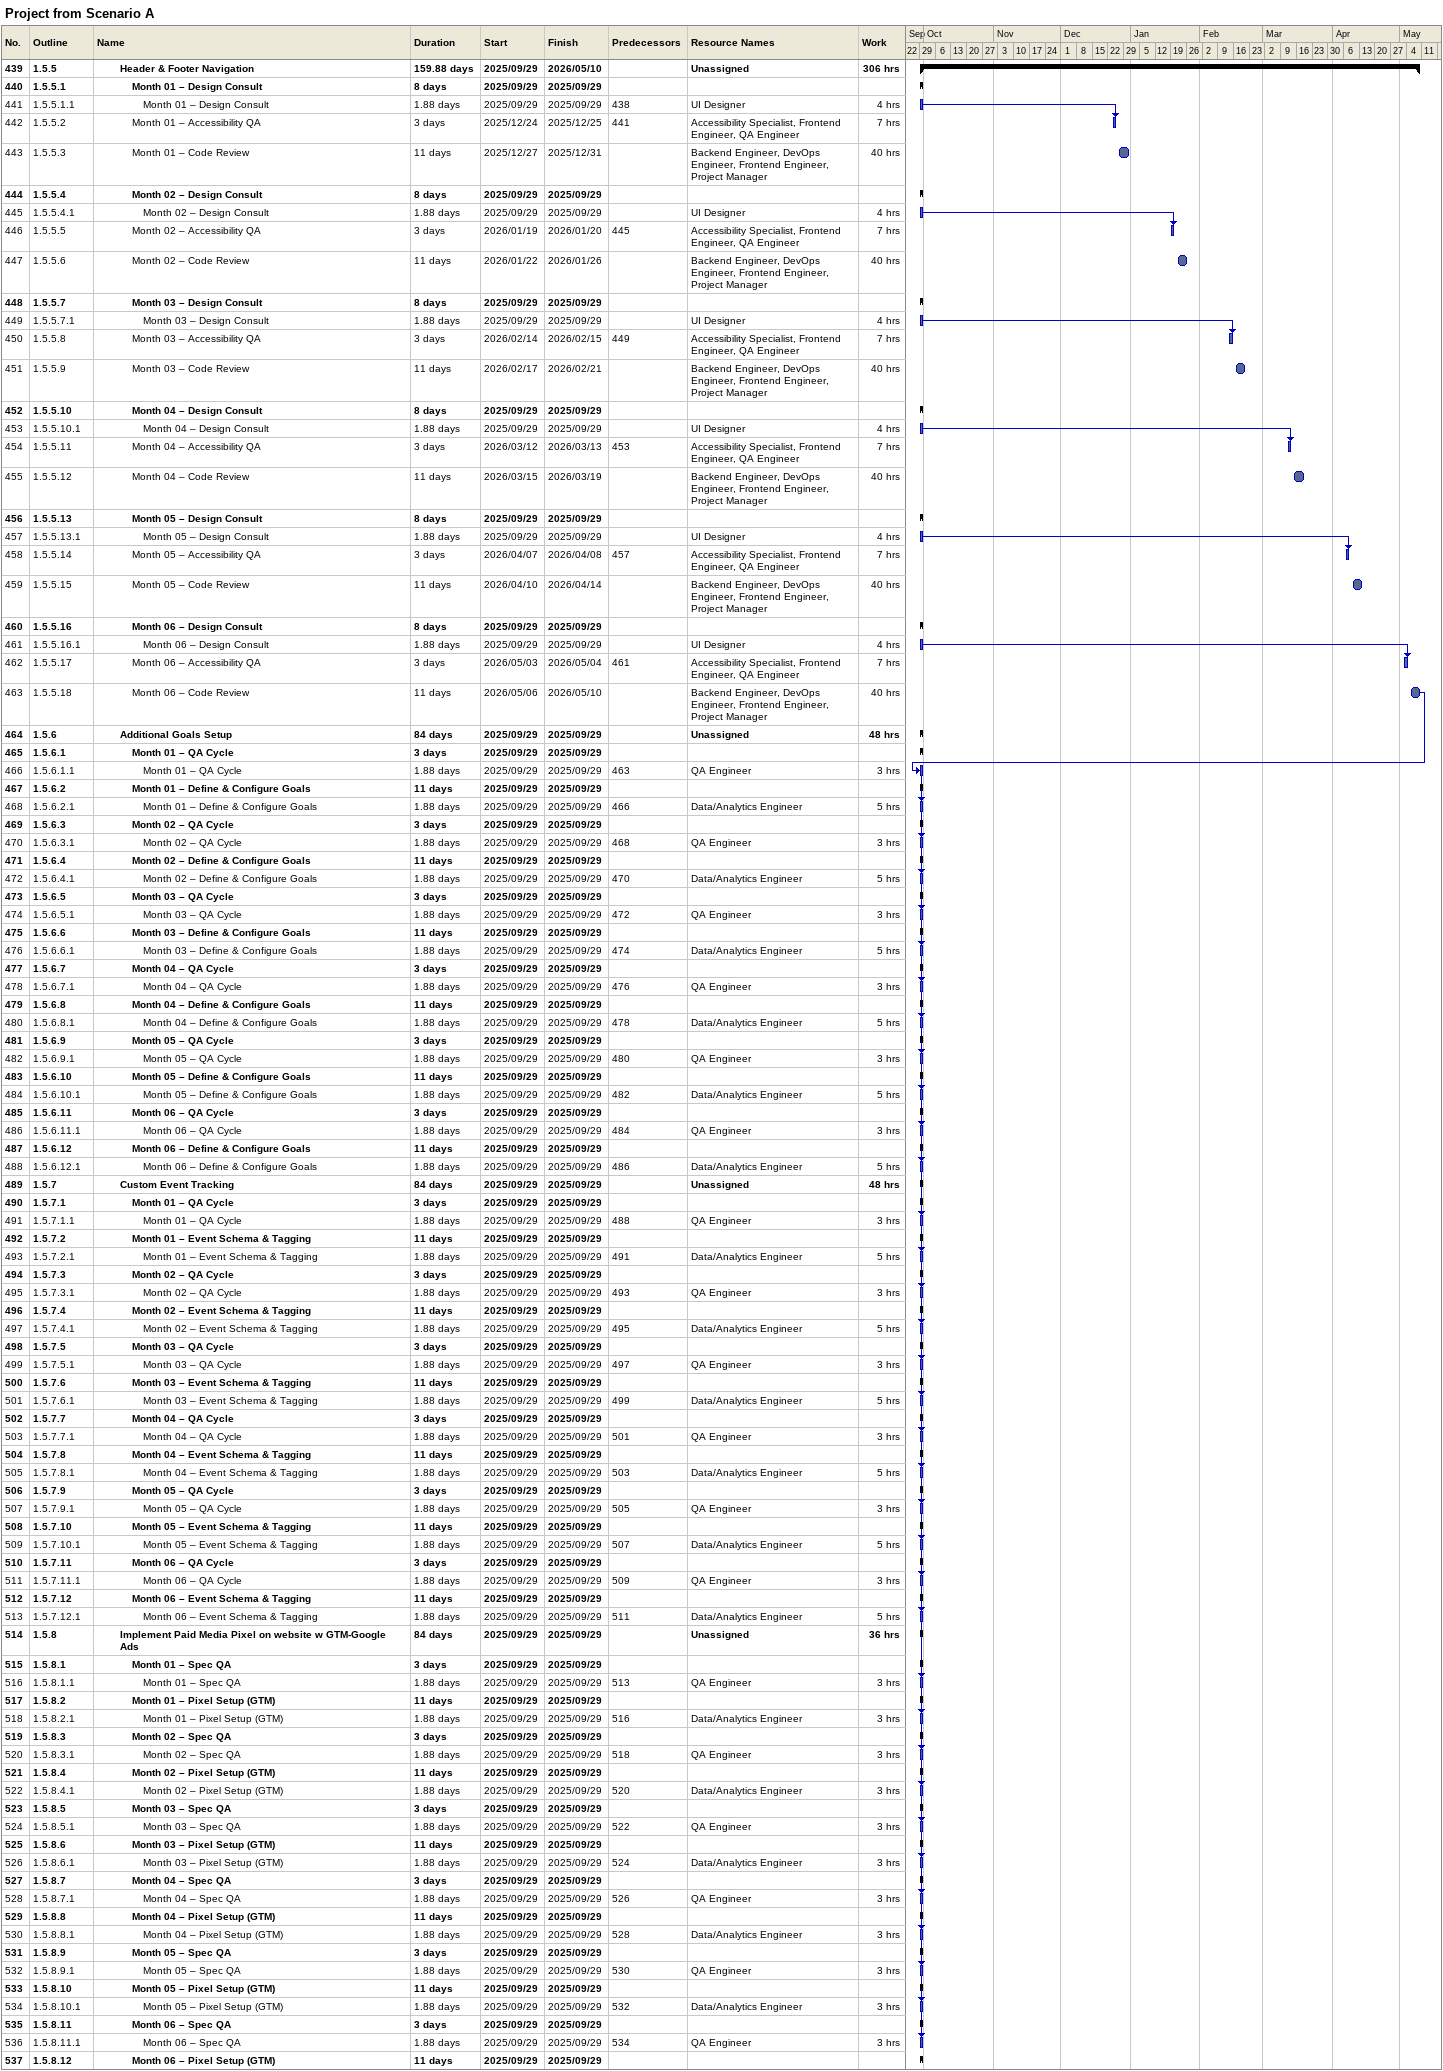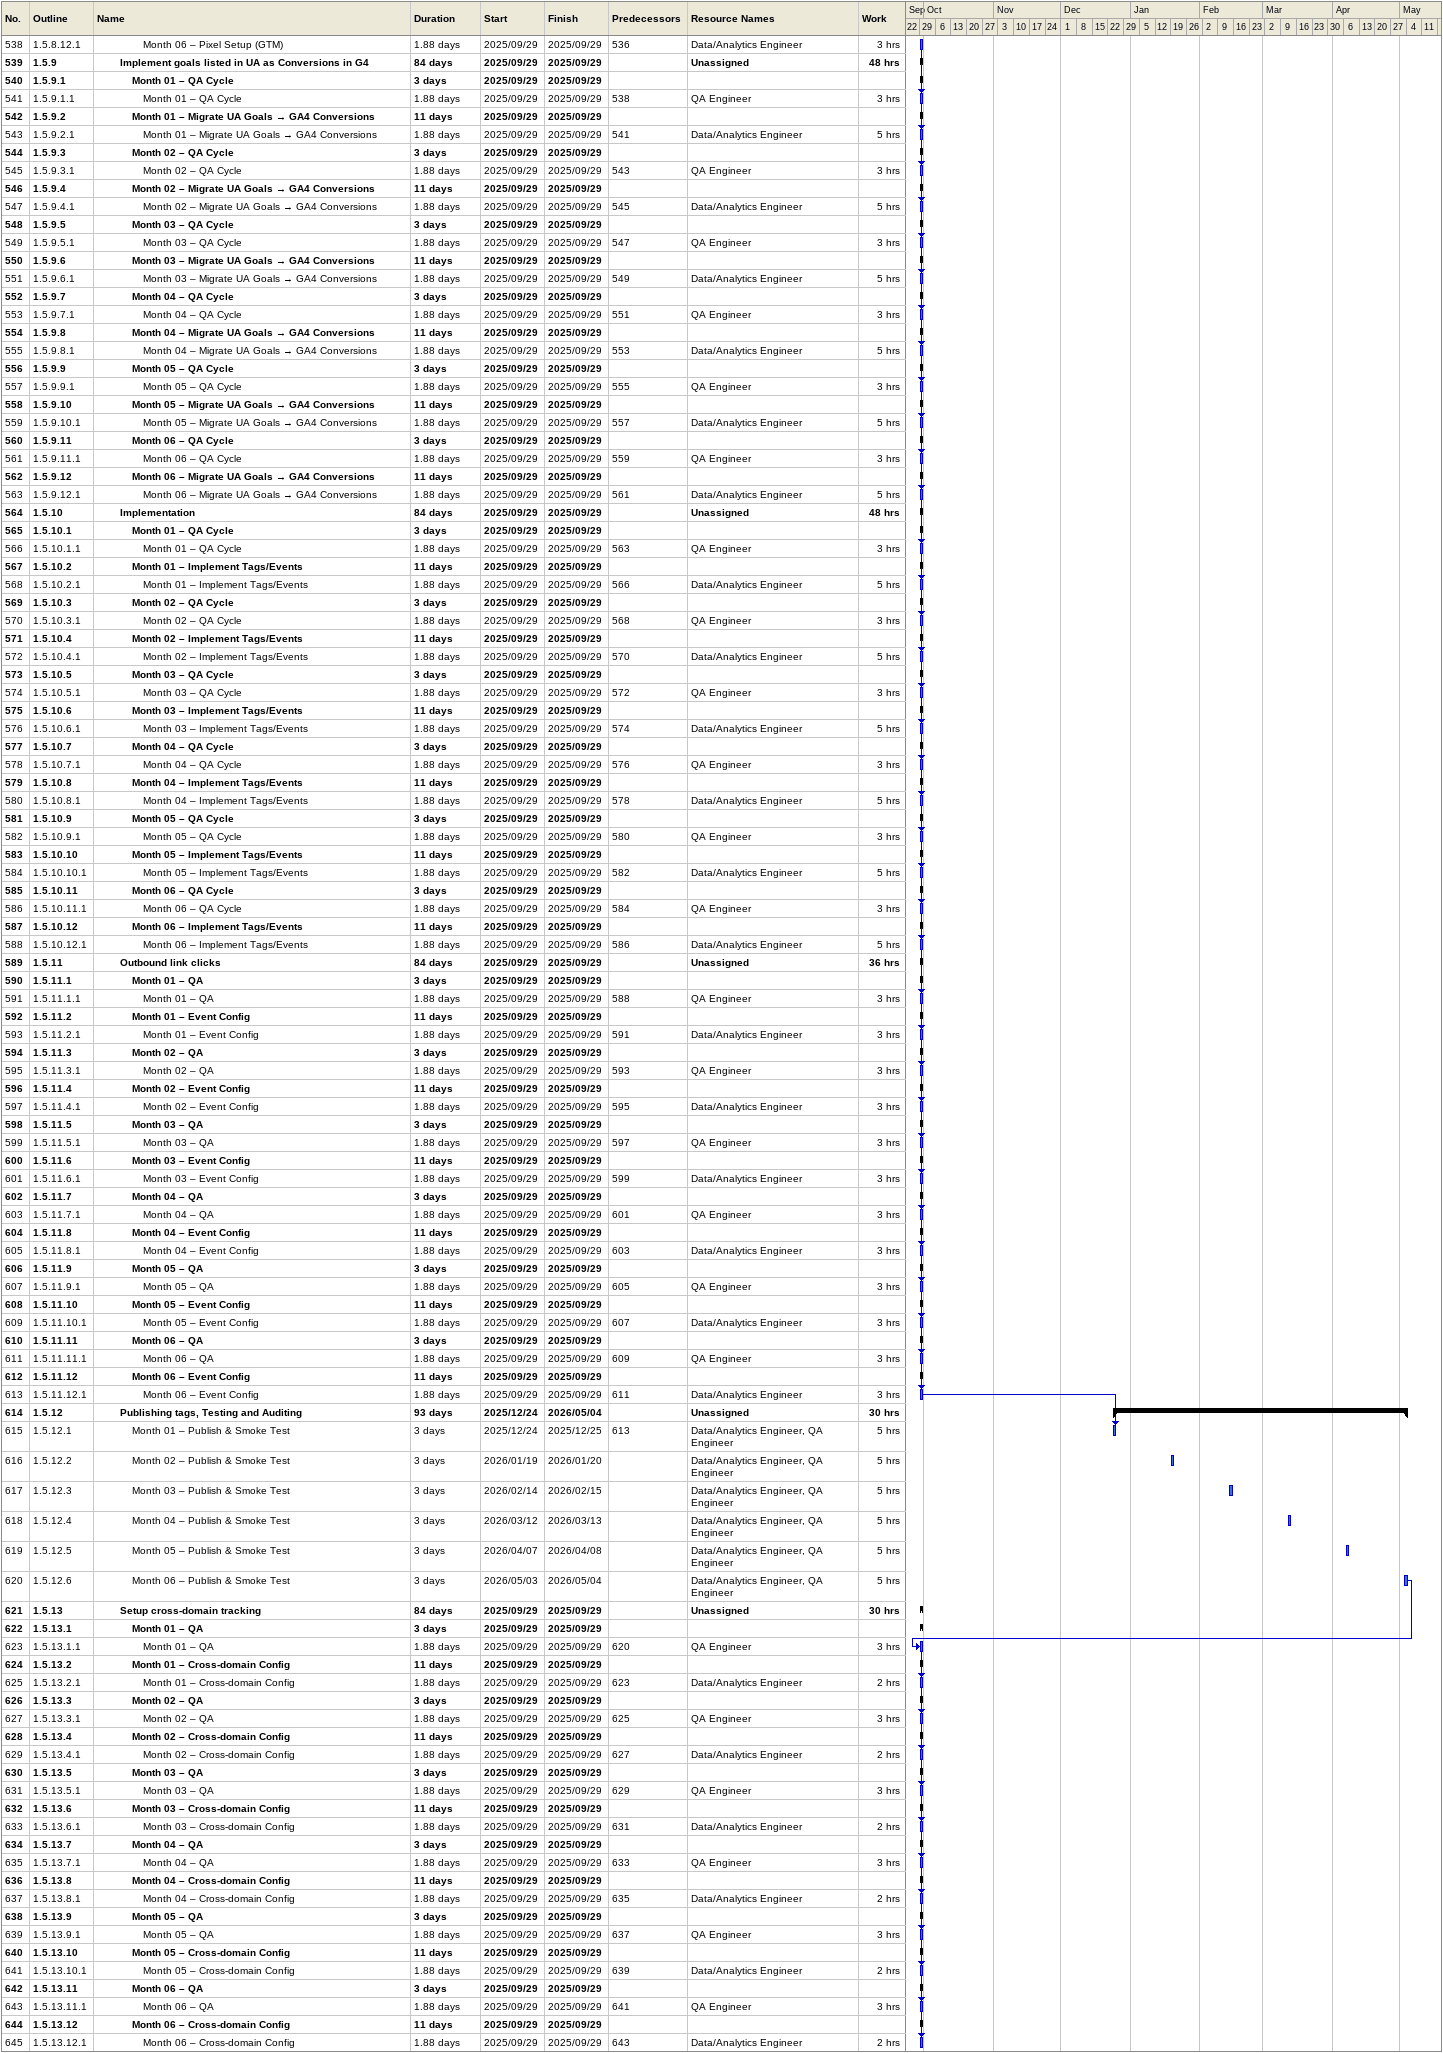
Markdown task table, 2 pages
Project from Scenario A

| ID | WBS | Task | Duration | Start | Finish | Predecessors | Resources | Work (h) |
|---|---|---|---|---|---|---|---|---|
| 439 | 1.5.5 | **Header & Footer Navigation** | 159.88d | 2025-09-29 | 2026-05-10 |  | Unassigned | 306 |
| 440 | 1.5.5.1 | **Month 01 – Design Consult** | 8d | 2025-09-29 | 2025-09-29 |  |  |  |
| 441 | 1.5.5.1.1 | Month 01 – Design Consult | 1.88d | 2025-09-29 | 2025-09-29 | 438 | UI Designer | 4 |
| 442 | 1.5.5.2 | Month 01 – Accessibility QA | 3d | 2025-12-24 | 2025-12-25 | 441 | Accessibility Specialist, Frontend Engineer, QA Engineer | 7 |
| 443 | 1.5.5.3 | Month 01 – Code Review | 11d | 2025-12-27 | 2025-12-31 |  | Backend Engineer, DevOps Engineer, Frontend Engineer, Project Manager | 40 |
| 444 | 1.5.5.4 | **Month 02 – Design Consult** | 8d | 2025-09-29 | 2025-09-29 |  |  |  |
| 445 | 1.5.5.4.1 | Month 02 – Design Consult | 1.88d | 2025-09-29 | 2025-09-29 |  | UI Designer | 4 |
| 446 | 1.5.5.5 | Month 02 – Accessibility QA | 3d | 2026-01-19 | 2026-01-20 | 445 | Accessibility Specialist, Frontend Engineer, QA Engineer | 7 |
| 447 | 1.5.5.6 | Month 02 – Code Review | 11d | 2026-01-22 | 2026-01-26 |  | Backend Engineer, DevOps Engineer, Frontend Engineer, Project Manager | 40 |
| 448 | 1.5.5.7 | **Month 03 – Design Consult** | 8d | 2025-09-29 | 2025-09-29 |  |  |  |
| 449 | 1.5.5.7.1 | Month 03 – Design Consult | 1.88d | 2025-09-29 | 2025-09-29 |  | UI Designer | 4 |
| 450 | 1.5.5.8 | Month 03 – Accessibility QA | 3d | 2026-02-14 | 2026-02-15 | 449 | Accessibility Specialist, Frontend Engineer, QA Engineer | 7 |
| 451 | 1.5.5.9 | Month 03 – Code Review | 11d | 2026-02-17 | 2026-02-21 |  | Backend Engineer, DevOps Engineer, Frontend Engineer, Project Manager | 40 |
| 452 | 1.5.5.10 | **Month 04 – Design Consult** | 8d | 2025-09-29 | 2025-09-29 |  |  |  |
| 453 | 1.5.5.10.1 | Month 04 – Design Consult | 1.88d | 2025-09-29 | 2025-09-29 |  | UI Designer | 4 |
| 454 | 1.5.5.11 | Month 04 – Accessibility QA | 3d | 2026-03-12 | 2026-03-13 | 453 | Accessibility Specialist, Frontend Engineer, QA Engineer | 7 |
| 455 | 1.5.5.12 | Month 04 – Code Review | 11d | 2026-03-15 | 2026-03-19 |  | Backend Engineer, DevOps Engineer, Frontend Engineer, Project Manager | 40 |
| 456 | 1.5.5.13 | **Month 05 – Design Consult** | 8d | 2025-09-29 | 2025-09-29 |  |  |  |
| 457 | 1.5.5.13.1 | Month 05 – Design Consult | 1.88d | 2025-09-29 | 2025-09-29 |  | UI Designer | 4 |
| 458 | 1.5.5.14 | Month 05 – Accessibility QA | 3d | 2026-04-07 | 2026-04-08 | 457 | Accessibility Specialist, Frontend Engineer, QA Engineer | 7 |
| 459 | 1.5.5.15 | Month 05 – Code Review | 11d | 2026-04-10 | 2026-04-14 |  | Backend Engineer, DevOps Engineer, Frontend Engineer, Project Manager | 40 |
| 460 | 1.5.5.16 | **Month 06 – Design Consult** | 8d | 2025-09-29 | 2025-09-29 |  |  |  |
| 461 | 1.5.5.16.1 | Month 06 – Design Consult | 1.88d | 2025-09-29 | 2025-09-29 |  | UI Designer | 4 |
| 462 | 1.5.5.17 | Month 06 – Accessibility QA | 3d | 2026-05-03 | 2026-05-04 | 461 | Accessibility Specialist, Frontend Engineer, QA Engineer | 7 |
| 463 | 1.5.5.18 | Month 06 – Code Review | 11d | 2026-05-06 | 2026-05-10 |  | Backend Engineer, DevOps Engineer, Frontend Engineer, Project Manager | 40 |
| 464 | 1.5.6 | **Additional Goals Setup** | 84d | 2025-09-29 | 2025-09-29 |  | Unassigned | 48 |
| 465 | 1.5.6.1 | **Month 01 – QA Cycle** | 3d | 2025-09-29 | 2025-09-29 |  |  |  |
| 466 | 1.5.6.1.1 | Month 01 – QA Cycle | 1.88d | 2025-09-29 | 2025-09-29 | 463 | QA Engineer | 3 |
| 467 | 1.5.6.2 | **Month 01 – Define & Configure Goals** | 11d | 2025-09-29 | 2025-09-29 |  |  |  |
| 468 | 1.5.6.2.1 | Month 01 – Define & Configure Goals | 1.88d | 2025-09-29 | 2025-09-29 | 466 | Data/Analytics Engineer | 5 |
| 469 | 1.5.6.3 | **Month 02 – QA Cycle** | 3d | 2025-09-29 | 2025-09-29 |  |  |  |
| 470 | 1.5.6.3.1 | Month 02 – QA Cycle | 1.88d | 2025-09-29 | 2025-09-29 | 468 | QA Engineer | 3 |
| 471 | 1.5.6.4 | **Month 02 – Define & Configure Goals** | 11d | 2025-09-29 | 2025-09-29 |  |  |  |
| 472 | 1.5.6.4.1 | Month 02 – Define & Configure Goals | 1.88d | 2025-09-29 | 2025-09-29 | 470 | Data/Analytics Engineer | 5 |
| 473 | 1.5.6.5 | **Month 03 – QA Cycle** | 3d | 2025-09-29 | 2025-09-29 |  |  |  |
| 474 | 1.5.6.5.1 | Month 03 – QA Cycle | 1.88d | 2025-09-29 | 2025-09-29 | 472 | QA Engineer | 3 |
| 475 | 1.5.6.6 | **Month 03 – Define & Configure Goals** | 11d | 2025-09-29 | 2025-09-29 |  |  |  |
| 476 | 1.5.6.6.1 | Month 03 – Define & Configure Goals | 1.88d | 2025-09-29 | 2025-09-29 | 474 | Data/Analytics Engineer | 5 |
| 477 | 1.5.6.7 | **Month 04 – QA Cycle** | 3d | 2025-09-29 | 2025-09-29 |  |  |  |
| 478 | 1.5.6.7.1 | Month 04 – QA Cycle | 1.88d | 2025-09-29 | 2025-09-29 | 476 | QA Engineer | 3 |
| 479 | 1.5.6.8 | **Month 04 – Define & Configure Goals** | 11d | 2025-09-29 | 2025-09-29 |  |  |  |
| 480 | 1.5.6.8.1 | Month 04 – Define & Configure Goals | 1.88d | 2025-09-29 | 2025-09-29 | 478 | Data/Analytics Engineer | 5 |
| 481 | 1.5.6.9 | **Month 05 – QA Cycle** | 3d | 2025-09-29 | 2025-09-29 |  |  |  |
| 482 | 1.5.6.9.1 | Month 05 – QA Cycle | 1.88d | 2025-09-29 | 2025-09-29 | 480 | QA Engineer | 3 |
| 483 | 1.5.6.10 | **Month 05 – Define & Configure Goals** | 11d | 2025-09-29 | 2025-09-29 |  |  |  |
| 484 | 1.5.6.10.1 | Month 05 – Define & Configure Goals | 1.88d | 2025-09-29 | 2025-09-29 | 482 | Data/Analytics Engineer | 5 |
| 485 | 1.5.6.11 | **Month 06 – QA Cycle** | 3d | 2025-09-29 | 2025-09-29 |  |  |  |
| 486 | 1.5.6.11.1 | Month 06 – QA Cycle | 1.88d | 2025-09-29 | 2025-09-29 | 484 | QA Engineer | 3 |
| 487 | 1.5.6.12 | **Month 06 – Define & Configure Goals** | 11d | 2025-09-29 | 2025-09-29 |  |  |  |
| 488 | 1.5.6.12.1 | Month 06 – Define & Configure Goals | 1.88d | 2025-09-29 | 2025-09-29 | 486 | Data/Analytics Engineer | 5 |
| 489 | 1.5.7 | **Custom Event Tracking** | 84d | 2025-09-29 | 2025-09-29 |  | Unassigned | 48 |
| 490 | 1.5.7.1 | **Month 01 – QA Cycle** | 3d | 2025-09-29 | 2025-09-29 |  |  |  |
| 491 | 1.5.7.1.1 | Month 01 – QA Cycle | 1.88d | 2025-09-29 | 2025-09-29 | 488 | QA Engineer | 3 |
| 492 | 1.5.7.2 | **Month 01 – Event Schema & Tagging** | 11d | 2025-09-29 | 2025-09-29 |  |  |  |
| 493 | 1.5.7.2.1 | Month 01 – Event Schema & Tagging | 1.88d | 2025-09-29 | 2025-09-29 | 491 | Data/Analytics Engineer | 5 |
| 494 | 1.5.7.3 | **Month 02 – QA Cycle** | 3d | 2025-09-29 | 2025-09-29 |  |  |  |
| 495 | 1.5.7.3.1 | Month 02 – QA Cycle | 1.88d | 2025-09-29 | 2025-09-29 | 493 | QA Engineer | 3 |
| 496 | 1.5.7.4 | **Month 02 – Event Schema & Tagging** | 11d | 2025-09-29 | 2025-09-29 |  |  |  |
| 497 | 1.5.7.4.1 | Month 02 – Event Schema & Tagging | 1.88d | 2025-09-29 | 2025-09-29 | 495 | Data/Analytics Engineer | 5 |
| 498 | 1.5.7.5 | **Month 03 – QA Cycle** | 3d | 2025-09-29 | 2025-09-29 |  |  |  |
| 499 | 1.5.7.5.1 | Month 03 – QA Cycle | 1.88d | 2025-09-29 | 2025-09-29 | 497 | QA Engineer | 3 |
| 500 | 1.5.7.6 | **Month 03 – Event Schema & Tagging** | 11d | 2025-09-29 | 2025-09-29 |  |  |  |
| 501 | 1.5.7.6.1 | Month 03 – Event Schema & Tagging | 1.88d | 2025-09-29 | 2025-09-29 | 499 | Data/Analytics Engineer | 5 |
| 502 | 1.5.7.7 | **Month 04 – QA Cycle** | 3d | 2025-09-29 | 2025-09-29 |  |  |  |
| 503 | 1.5.7.7.1 | Month 04 – QA Cycle | 1.88d | 2025-09-29 | 2025-09-29 | 501 | QA Engineer | 3 |
| 504 | 1.5.7.8 | **Month 04 – Event Schema & Tagging** | 11d | 2025-09-29 | 2025-09-29 |  |  |  |
| 505 | 1.5.7.8.1 | Month 04 – Event Schema & Tagging | 1.88d | 2025-09-29 | 2025-09-29 | 503 | Data/Analytics Engineer | 5 |
| 506 | 1.5.7.9 | **Month 05 – QA Cycle** | 3d | 2025-09-29 | 2025-09-29 |  |  |  |
| 507 | 1.5.7.9.1 | Month 05 – QA Cycle | 1.88d | 2025-09-29 | 2025-09-29 | 505 | QA Engineer | 3 |
| 508 | 1.5.7.10 | **Month 05 – Event Schema & Tagging** | 11d | 2025-09-29 | 2025-09-29 |  |  |  |
| 509 | 1.5.7.10.1 | Month 05 – Event Schema & Tagging | 1.88d | 2025-09-29 | 2025-09-29 | 507 | Data/Analytics Engineer | 5 |
| 510 | 1.5.7.11 | **Month 06 – QA Cycle** | 3d | 2025-09-29 | 2025-09-29 |  |  |  |
| 511 | 1.5.7.11.1 | Month 06 – QA Cycle | 1.88d | 2025-09-29 | 2025-09-29 | 509 | QA Engineer | 3 |
| 512 | 1.5.7.12 | **Month 06 – Event Schema & Tagging** | 11d | 2025-09-29 | 2025-09-29 |  |  |  |
| 513 | 1.5.7.12.1 | Month 06 – Event Schema & Tagging | 1.88d | 2025-09-29 | 2025-09-29 | 511 | Data/Analytics Engineer | 5 |
| 514 | 1.5.8 | **Implement Paid Media Pixel on website w GTM-Google Ads** | 84d | 2025-09-29 | 2025-09-29 |  | Unassigned | 36 |
| 515 | 1.5.8.1 | **Month 01 – Spec QA** | 3d | 2025-09-29 | 2025-09-29 |  |  |  |
| 516 | 1.5.8.1.1 | Month 01 – Spec QA | 1.88d | 2025-09-29 | 2025-09-29 | 513 | QA Engineer | 3 |
| 517 | 1.5.8.2 | **Month 01 – Pixel Setup (GTM)** | 11d | 2025-09-29 | 2025-09-29 |  |  |  |
| 518 | 1.5.8.2.1 | Month 01 – Pixel Setup (GTM) | 1.88d | 2025-09-29 | 2025-09-29 | 516 | Data/Analytics Engineer | 3 |
| 519 | 1.5.8.3 | **Month 02 – Spec QA** | 3d | 2025-09-29 | 2025-09-29 |  |  |  |
| 520 | 1.5.8.3.1 | Month 02 – Spec QA | 1.88d | 2025-09-29 | 2025-09-29 | 518 | QA Engineer | 3 |
| 521 | 1.5.8.4 | **Month 02 – Pixel Setup (GTM)** | 11d | 2025-09-29 | 2025-09-29 |  |  |  |
| 522 | 1.5.8.4.1 | Month 02 – Pixel Setup (GTM) | 1.88d | 2025-09-29 | 2025-09-29 | 520 | Data/Analytics Engineer | 3 |
| 523 | 1.5.8.5 | **Month 03 – Spec QA** | 3d | 2025-09-29 | 2025-09-29 |  |  |  |
| 524 | 1.5.8.5.1 | Month 03 – Spec QA | 1.88d | 2025-09-29 | 2025-09-29 | 522 | QA Engineer | 3 |
| 525 | 1.5.8.6 | **Month 03 – Pixel Setup (GTM)** | 11d | 2025-09-29 | 2025-09-29 |  |  |  |
| 526 | 1.5.8.6.1 | Month 03 – Pixel Setup (GTM) | 1.88d | 2025-09-29 | 2025-09-29 | 524 | Data/Analytics Engineer | 3 |
| 527 | 1.5.8.7 | **Month 04 – Spec QA** | 3d | 2025-09-29 | 2025-09-29 |  |  |  |
| 528 | 1.5.8.7.1 | Month 04 – Spec QA | 1.88d | 2025-09-29 | 2025-09-29 | 526 | QA Engineer | 3 |
| 529 | 1.5.8.8 | **Month 04 – Pixel Setup (GTM)** | 11d | 2025-09-29 | 2025-09-29 |  |  |  |
| 530 | 1.5.8.8.1 | Month 04 – Pixel Setup (GTM) | 1.88d | 2025-09-29 | 2025-09-29 | 528 | Data/Analytics Engineer | 3 |
| 531 | 1.5.8.9 | **Month 05 – Spec QA** | 3d | 2025-09-29 | 2025-09-29 |  |  |  |
| 532 | 1.5.8.9.1 | Month 05 – Spec QA | 1.88d | 2025-09-29 | 2025-09-29 | 530 | QA Engineer | 3 |
| 533 | 1.5.8.10 | **Month 05 – Pixel Setup (GTM)** | 11d | 2025-09-29 | 2025-09-29 |  |  |  |
| 534 | 1.5.8.10.1 | Month 05 – Pixel Setup (GTM) | 1.88d | 2025-09-29 | 2025-09-29 | 532 | Data/Analytics Engineer | 3 |
| 535 | 1.5.8.11 | **Month 06 – Spec QA** | 3d | 2025-09-29 | 2025-09-29 |  |  |  |
| 536 | 1.5.8.11.1 | Month 06 – Spec QA | 1.88d | 2025-09-29 | 2025-09-29 | 534 | QA Engineer | 3 |
| 537 | 1.5.8.12 | **Month 06 – Pixel Setup (GTM)** | 11d | 2025-09-29 | 2025-09-29 |  |  |  |
| 538 | 1.5.8.12.1 | Month 06 – Pixel Setup (GTM) | 1.88d | 2025-09-29 | 2025-09-29 | 536 | Data/Analytics Engineer | 3 |
| 539 | 1.5.9 | **Implement goals listed in UA as Conversions in G4** | 84d | 2025-09-29 | 2025-09-29 |  | Unassigned | 48 |
| 540 | 1.5.9.1 | **Month 01 – QA Cycle** | 3d | 2025-09-29 | 2025-09-29 |  |  |  |
| 541 | 1.5.9.1.1 | Month 01 – QA Cycle | 1.88d | 2025-09-29 | 2025-09-29 | 538 | QA Engineer | 3 |
| 542 | 1.5.9.2 | **Month 01 – Migrate UA Goals → GA4 Conversions** | 11d | 2025-09-29 | 2025-09-29 |  |  |  |
| 543 | 1.5.9.2.1 | Month 01 – Migrate UA Goals → GA4 Conversions | 1.88d | 2025-09-29 | 2025-09-29 | 541 | Data/Analytics Engineer | 5 |
| 544 | 1.5.9.3 | **Month 02 – QA Cycle** | 3d | 2025-09-29 | 2025-09-29 |  |  |  |
| 545 | 1.5.9.3.1 | Month 02 – QA Cycle | 1.88d | 2025-09-29 | 2025-09-29 | 543 | QA Engineer | 3 |
| 546 | 1.5.9.4 | **Month 02 – Migrate UA Goals → GA4 Conversions** | 11d | 2025-09-29 | 2025-09-29 |  |  |  |
| 547 | 1.5.9.4.1 | Month 02 – Migrate UA Goals → GA4 Conversions | 1.88d | 2025-09-29 | 2025-09-29 | 545 | Data/Analytics Engineer | 5 |
| 548 | 1.5.9.5 | **Month 03 – QA Cycle** | 3d | 2025-09-29 | 2025-09-29 |  |  |  |
| 549 | 1.5.9.5.1 | Month 03 – QA Cycle | 1.88d | 2025-09-29 | 2025-09-29 | 547 | QA Engineer | 3 |
| 550 | 1.5.9.6 | **Month 03 – Migrate UA Goals → GA4 Conversions** | 11d | 2025-09-29 | 2025-09-29 |  |  |  |
| 551 | 1.5.9.6.1 | Month 03 – Migrate UA Goals → GA4 Conversions | 1.88d | 2025-09-29 | 2025-09-29 | 549 | Data/Analytics Engineer | 5 |
| 552 | 1.5.9.7 | **Month 04 – QA Cycle** | 3d | 2025-09-29 | 2025-09-29 |  |  |  |
| 553 | 1.5.9.7.1 | Month 04 – QA Cycle | 1.88d | 2025-09-29 | 2025-09-29 | 551 | QA Engineer | 3 |
| 554 | 1.5.9.8 | **Month 04 – Migrate UA Goals → GA4 Conversions** | 11d | 2025-09-29 | 2025-09-29 |  |  |  |
| 555 | 1.5.9.8.1 | Month 04 – Migrate UA Goals → GA4 Conversions | 1.88d | 2025-09-29 | 2025-09-29 | 553 | Data/Analytics Engineer | 5 |
| 556 | 1.5.9.9 | **Month 05 – QA Cycle** | 3d | 2025-09-29 | 2025-09-29 |  |  |  |
| 557 | 1.5.9.9.1 | Month 05 – QA Cycle | 1.88d | 2025-09-29 | 2025-09-29 | 555 | QA Engineer | 3 |
| 558 | 1.5.9.10 | **Month 05 – Migrate UA Goals → GA4 Conversions** | 11d | 2025-09-29 | 2025-09-29 |  |  |  |
| 559 | 1.5.9.10.1 | Month 05 – Migrate UA Goals → GA4 Conversions | 1.88d | 2025-09-29 | 2025-09-29 | 557 | Data/Analytics Engineer | 5 |
| 560 | 1.5.9.11 | **Month 06 – QA Cycle** | 3d | 2025-09-29 | 2025-09-29 |  |  |  |
| 561 | 1.5.9.11.1 | Month 06 – QA Cycle | 1.88d | 2025-09-29 | 2025-09-29 | 559 | QA Engineer | 3 |
| 562 | 1.5.9.12 | **Month 06 – Migrate UA Goals → GA4 Conversions** | 11d | 2025-09-29 | 2025-09-29 |  |  |  |
| 563 | 1.5.9.12.1 | Month 06 – Migrate UA Goals → GA4 Conversions | 1.88d | 2025-09-29 | 2025-09-29 | 561 | Data/Analytics Engineer | 5 |
| 564 | 1.5.10 | **Implementation** | 84d | 2025-09-29 | 2025-09-29 |  | Unassigned | 48 |
| 565 | 1.5.10.1 | **Month 01 – QA Cycle** | 3d | 2025-09-29 | 2025-09-29 |  |  |  |
| 566 | 1.5.10.1.1 | Month 01 – QA Cycle | 1.88d | 2025-09-29 | 2025-09-29 | 563 | QA Engineer | 3 |
| 567 | 1.5.10.2 | **Month 01 – Implement Tags/Events** | 11d | 2025-09-29 | 2025-09-29 |  |  |  |
| 568 | 1.5.10.2.1 | Month 01 – Implement Tags/Events | 1.88d | 2025-09-29 | 2025-09-29 | 566 | Data/Analytics Engineer | 5 |
| 569 | 1.5.10.3 | **Month 02 – QA Cycle** | 3d | 2025-09-29 | 2025-09-29 |  |  |  |
| 570 | 1.5.10.3.1 | Month 02 – QA Cycle | 1.88d | 2025-09-29 | 2025-09-29 | 568 | QA Engineer | 3 |
| 571 | 1.5.10.4 | **Month 02 – Implement Tags/Events** | 11d | 2025-09-29 | 2025-09-29 |  |  |  |
| 572 | 1.5.10.4.1 | Month 02 – Implement Tags/Events | 1.88d | 2025-09-29 | 2025-09-29 | 570 | Data/Analytics Engineer | 5 |
| 573 | 1.5.10.5 | **Month 03 – QA Cycle** | 3d | 2025-09-29 | 2025-09-29 |  |  |  |
| 574 | 1.5.10.5.1 | Month 03 – QA Cycle | 1.88d | 2025-09-29 | 2025-09-29 | 572 | QA Engineer | 3 |
| 575 | 1.5.10.6 | **Month 03 – Implement Tags/Events** | 11d | 2025-09-29 | 2025-09-29 |  |  |  |
| 576 | 1.5.10.6.1 | Month 03 – Implement Tags/Events | 1.88d | 2025-09-29 | 2025-09-29 | 574 | Data/Analytics Engineer | 5 |
| 577 | 1.5.10.7 | **Month 04 – QA Cycle** | 3d | 2025-09-29 | 2025-09-29 |  |  |  |
| 578 | 1.5.10.7.1 | Month 04 – QA Cycle | 1.88d | 2025-09-29 | 2025-09-29 | 576 | QA Engineer | 3 |
| 579 | 1.5.10.8 | **Month 04 – Implement Tags/Events** | 11d | 2025-09-29 | 2025-09-29 |  |  |  |
| 580 | 1.5.10.8.1 | Month 04 – Implement Tags/Events | 1.88d | 2025-09-29 | 2025-09-29 | 578 | Data/Analytics Engineer | 5 |
| 581 | 1.5.10.9 | **Month 05 – QA Cycle** | 3d | 2025-09-29 | 2025-09-29 |  |  |  |
| 582 | 1.5.10.9.1 | Month 05 – QA Cycle | 1.88d | 2025-09-29 | 2025-09-29 | 580 | QA Engineer | 3 |
| 583 | 1.5.10.10 | **Month 05 – Implement Tags/Events** | 11d | 2025-09-29 | 2025-09-29 |  |  |  |
| 584 | 1.5.10.10.1 | Month 05 – Implement Tags/Events | 1.88d | 2025-09-29 | 2025-09-29 | 582 | Data/Analytics Engineer | 5 |
| 585 | 1.5.10.11 | **Month 06 – QA Cycle** | 3d | 2025-09-29 | 2025-09-29 |  |  |  |
| 586 | 1.5.10.11.1 | Month 06 – QA Cycle | 1.88d | 2025-09-29 | 2025-09-29 | 584 | QA Engineer | 3 |
| 587 | 1.5.10.12 | **Month 06 – Implement Tags/Events** | 11d | 2025-09-29 | 2025-09-29 |  |  |  |
| 588 | 1.5.10.12.1 | Month 06 – Implement Tags/Events | 1.88d | 2025-09-29 | 2025-09-29 | 586 | Data/Analytics Engineer | 5 |
| 589 | 1.5.11 | **Outbound link clicks** | 84d | 2025-09-29 | 2025-09-29 |  | Unassigned | 36 |
| 590 | 1.5.11.1 | **Month 01 – QA** | 3d | 2025-09-29 | 2025-09-29 |  |  |  |
| 591 | 1.5.11.1.1 | Month 01 – QA | 1.88d | 2025-09-29 | 2025-09-29 | 588 | QA Engineer | 3 |
| 592 | 1.5.11.2 | **Month 01 – Event Config** | 11d | 2025-09-29 | 2025-09-29 |  |  |  |
| 593 | 1.5.11.2.1 | Month 01 – Event Config | 1.88d | 2025-09-29 | 2025-09-29 | 591 | Data/Analytics Engineer | 3 |
| 594 | 1.5.11.3 | **Month 02 – QA** | 3d | 2025-09-29 | 2025-09-29 |  |  |  |
| 595 | 1.5.11.3.1 | Month 02 – QA | 1.88d | 2025-09-29 | 2025-09-29 | 593 | QA Engineer | 3 |
| 596 | 1.5.11.4 | **Month 02 – Event Config** | 11d | 2025-09-29 | 2025-09-29 |  |  |  |
| 597 | 1.5.11.4.1 | Month 02 – Event Config | 1.88d | 2025-09-29 | 2025-09-29 | 595 | Data/Analytics Engineer | 3 |
| 598 | 1.5.11.5 | **Month 03 – QA** | 3d | 2025-09-29 | 2025-09-29 |  |  |  |
| 599 | 1.5.11.5.1 | Month 03 – QA | 1.88d | 2025-09-29 | 2025-09-29 | 597 | QA Engineer | 3 |
| 600 | 1.5.11.6 | **Month 03 – Event Config** | 11d | 2025-09-29 | 2025-09-29 |  |  |  |
| 601 | 1.5.11.6.1 | Month 03 – Event Config | 1.88d | 2025-09-29 | 2025-09-29 | 599 | Data/Analytics Engineer | 3 |
| 602 | 1.5.11.7 | **Month 04 – QA** | 3d | 2025-09-29 | 2025-09-29 |  |  |  |
| 603 | 1.5.11.7.1 | Month 04 – QA | 1.88d | 2025-09-29 | 2025-09-29 | 601 | QA Engineer | 3 |
| 604 | 1.5.11.8 | **Month 04 – Event Config** | 11d | 2025-09-29 | 2025-09-29 |  |  |  |
| 605 | 1.5.11.8.1 | Month 04 – Event Config | 1.88d | 2025-09-29 | 2025-09-29 | 603 | Data/Analytics Engineer | 3 |
| 606 | 1.5.11.9 | **Month 05 – QA** | 3d | 2025-09-29 | 2025-09-29 |  |  |  |
| 607 | 1.5.11.9.1 | Month 05 – QA | 1.88d | 2025-09-29 | 2025-09-29 | 605 | QA Engineer | 3 |
| 608 | 1.5.11.10 | **Month 05 – Event Config** | 11d | 2025-09-29 | 2025-09-29 |  |  |  |
| 609 | 1.5.11.10.1 | Month 05 – Event Config | 1.88d | 2025-09-29 | 2025-09-29 | 607 | Data/Analytics Engineer | 3 |
| 610 | 1.5.11.11 | **Month 06 – QA** | 3d | 2025-09-29 | 2025-09-29 |  |  |  |
| 611 | 1.5.11.11.1 | Month 06 – QA | 1.88d | 2025-09-29 | 2025-09-29 | 609 | QA Engineer | 3 |
| 612 | 1.5.11.12 | **Month 06 – Event Config** | 11d | 2025-09-29 | 2025-09-29 |  |  |  |
| 613 | 1.5.11.12.1 | Month 06 – Event Config | 1.88d | 2025-09-29 | 2025-09-29 | 611 | Data/Analytics Engineer | 3 |
| 614 | 1.5.12 | **Publishing tags, Testing and Auditing** | 93d | 2025-12-24 | 2026-05-04 |  | Unassigned | 30 |
| 615 | 1.5.12.1 | Month 01 – Publish & Smoke Test | 3d | 2025-12-24 | 2025-12-25 | 613 | Data/Analytics Engineer, QA Engineer | 5 |
| 616 | 1.5.12.2 | Month 02 – Publish & Smoke Test | 3d | 2026-01-19 | 2026-01-20 |  | Data/Analytics Engineer, QA Engineer | 5 |
| 617 | 1.5.12.3 | Month 03 – Publish & Smoke Test | 3d | 2026-02-14 | 2026-02-15 |  | Data/Analytics Engineer, QA Engineer | 5 |
| 618 | 1.5.12.4 | Month 04 – Publish & Smoke Test | 3d | 2026-03-12 | 2026-03-13 |  | Data/Analytics Engineer, QA Engineer | 5 |
| 619 | 1.5.12.5 | Month 05 – Publish & Smoke Test | 3d | 2026-04-07 | 2026-04-08 |  | Data/Analytics Engineer, QA Engineer | 5 |
| 620 | 1.5.12.6 | Month 06 – Publish & Smoke Test | 3d | 2026-05-03 | 2026-05-04 |  | Data/Analytics Engineer, QA Engineer | 5 |
| 621 | 1.5.13 | **Setup cross-domain tracking** | 84d | 2025-09-29 | 2025-09-29 |  | Unassigned | 30 |
| 622 | 1.5.13.1 | **Month 01 – QA** | 3d | 2025-09-29 | 2025-09-29 |  |  |  |
| 623 | 1.5.13.1.1 | Month 01 – QA | 1.88d | 2025-09-29 | 2025-09-29 | 620 | QA Engineer | 3 |
| 624 | 1.5.13.2 | **Month 01 – Cross-domain Config** | 11d | 2025-09-29 | 2025-09-29 |  |  |  |
| 625 | 1.5.13.2.1 | Month 01 – Cross-domain Config | 1.88d | 2025-09-29 | 2025-09-29 | 623 | Data/Analytics Engineer | 2 |
| 626 | 1.5.13.3 | **Month 02 – QA** | 3d | 2025-09-29 | 2025-09-29 |  |  |  |
| 627 | 1.5.13.3.1 | Month 02 – QA | 1.88d | 2025-09-29 | 2025-09-29 | 625 | QA Engineer | 3 |
| 628 | 1.5.13.4 | **Month 02 – Cross-domain Config** | 11d | 2025-09-29 | 2025-09-29 |  |  |  |
| 629 | 1.5.13.4.1 | Month 02 – Cross-domain Config | 1.88d | 2025-09-29 | 2025-09-29 | 627 | Data/Analytics Engineer | 2 |
| 630 | 1.5.13.5 | **Month 03 – QA** | 3d | 2025-09-29 | 2025-09-29 |  |  |  |
| 631 | 1.5.13.5.1 | Month 03 – QA | 1.88d | 2025-09-29 | 2025-09-29 | 629 | QA Engineer | 3 |
| 632 | 1.5.13.6 | **Month 03 – Cross-domain Config** | 11d | 2025-09-29 | 2025-09-29 |  |  |  |
| 633 | 1.5.13.6.1 | Month 03 – Cross-domain Config | 1.88d | 2025-09-29 | 2025-09-29 | 631 | Data/Analytics Engineer | 2 |
| 634 | 1.5.13.7 | **Month 04 – QA** | 3d | 2025-09-29 | 2025-09-29 |  |  |  |
| 635 | 1.5.13.7.1 | Month 04 – QA | 1.88d | 2025-09-29 | 2025-09-29 | 633 | QA Engineer | 3 |
| 636 | 1.5.13.8 | **Month 04 – Cross-domain Config** | 11d | 2025-09-29 | 2025-09-29 |  |  |  |
| 637 | 1.5.13.8.1 | Month 04 – Cross-domain Config | 1.88d | 2025-09-29 | 2025-09-29 | 635 | Data/Analytics Engineer | 2 |
| 638 | 1.5.13.9 | **Month 05 – QA** | 3d | 2025-09-29 | 2025-09-29 |  |  |  |
| 639 | 1.5.13.9.1 | Month 05 – QA | 1.88d | 2025-09-29 | 2025-09-29 | 637 | QA Engineer | 3 |
| 640 | 1.5.13.10 | **Month 05 – Cross-domain Config** | 11d | 2025-09-29 | 2025-09-29 |  |  |  |
| 641 | 1.5.13.10.1 | Month 05 – Cross-domain Config | 1.88d | 2025-09-29 | 2025-09-29 | 639 | Data/Analytics Engineer | 2 |
| 642 | 1.5.13.11 | **Month 06 – QA** | 3d | 2025-09-29 | 2025-09-29 |  |  |  |
| 643 | 1.5.13.11.1 | Month 06 – QA | 1.88d | 2025-09-29 | 2025-09-29 | 641 | QA Engineer | 3 |
| 644 | 1.5.13.12 | **Month 06 – Cross-domain Config** | 11d | 2025-09-29 | 2025-09-29 |  |  |  |
| 645 | 1.5.13.12.1 | Month 06 – Cross-domain Config | 1.88d | 2025-09-29 | 2025-09-29 | 643 | Data/Analytics Engineer | 2 |
